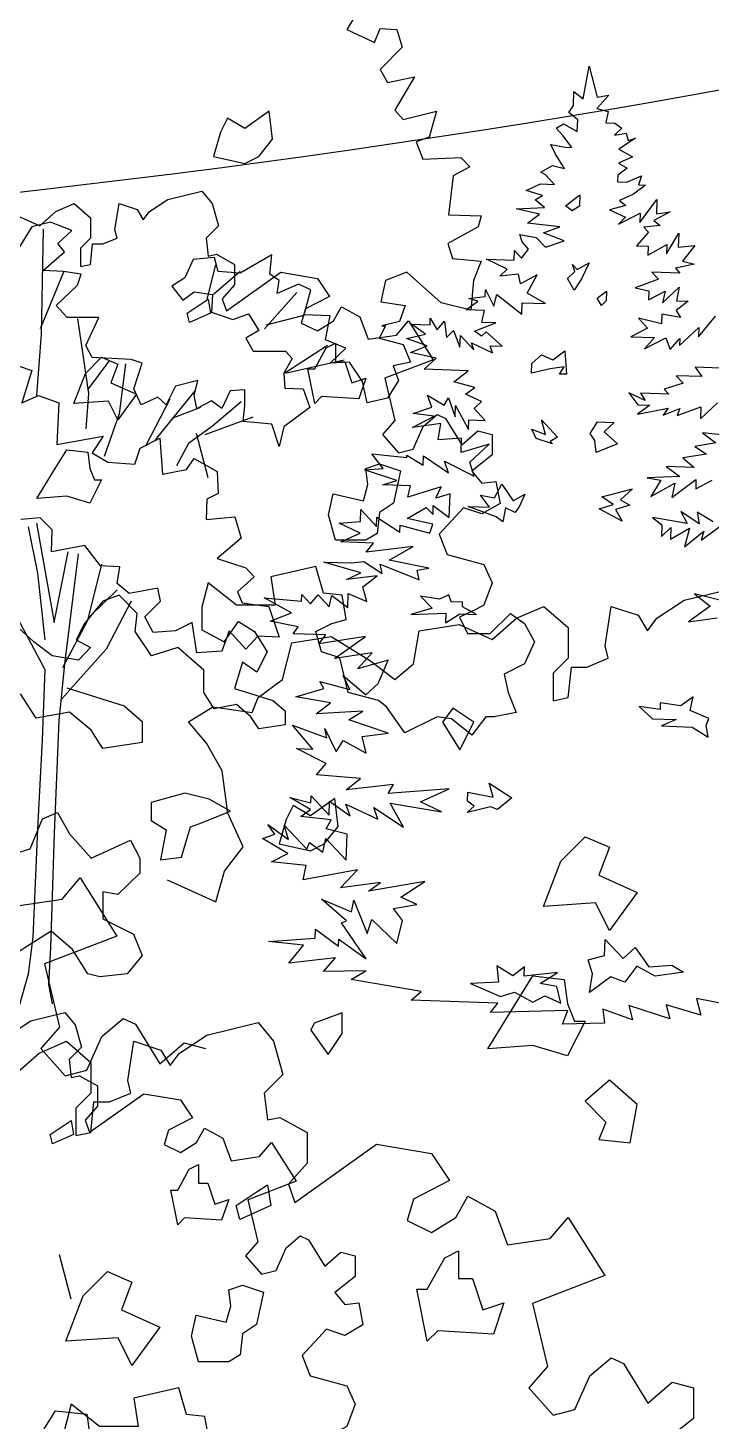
# Model space of a CAD drawing. Header units: inches. Extents: x -11 to 128, y 7 to 56.
# Drawn here: x 65.179 to 65.528, y 22.189 to 22.902 of the extents above; entities that cross this region are included whole.
import ezdxf

# ---------------------------------------------------------------- set-up
doc = ezdxf.new("R2010")
doc.units = ezdxf.units.IN
doc.header["$MEASUREMENT"] = 0
doc.layers.add('CAY', color=94, linetype='Continuous')
doc.layers.add('CAY-3', color=61, linetype='Continuous')
picture_1 = doc.add_image_def('image1.jpg', size_in_pixel=(1680, 1093))

# ---------------------------------------------------------------- blocks, each defined once
blk = doc.blocks.new('A$C76451831')
at = {"layer": 'CAY'}
for p, q in [((3764, 1772.8), (3822.4, 1787)), ((3573, 1752.2), (3604.2, 1765.7)), ((3604.2, 1765.7), (3631.9, 1741.6)), ((3673.8, 1720.9), (3680.9, 1765.7)), ((3680.9, 1765.7), (3711.5, 1755.7)), ((3732.8, 1752.2), (3764, 1772.8)), ((3545.3, 1728), (3573, 1752.2)), ((3711.5, 1755.7), (3722.2, 1738)), ((3722.2, 1738), (3732.8, 1752.2)), ((3317.1, 1724.4), (3361.9, 1731.5)), ((3361.9, 1731.5), (3406.7, 1703.8)), ((3455.6, 1700.3), (3462.1, 1738)), ((3462.1, 1738), (3507.5, 1745.1)), ((3507.5, 1745.1), (3545.3, 1728)), ((3631.9, 1741.6), (3631.9, 1706.7)), ((3306.5, 1682.6), (3317.1, 1724.4)), ((3677.3, 1706.7), (3673.8, 1720.9)), ((3406.7, 1703.8), (3434.4, 1682.6)), ((3434.4, 1682.6), (3455.6, 1700.3)), ((3631.9, 1706.7), (3614.8, 1689.6)), ((3653.2, 1696.7), (3677.3, 1706.7)), ((3278.8, 1661.9), (3306.5, 1682.6)), ((3614.8, 1689.6), (3614.8, 1658.4)), ((3631.9, 1661.9), (3635.5, 1696.7)), ((3635.5, 1696.7), (3653.2, 1696.7)), ((3199.2, 1634.2), (3226.9, 1651.3)), ((3226.9, 1651.3), (3271.7, 1644.8)), ((3271.7, 1644.8), (3278.8, 1661.9)), ((3614.8, 1658.4), (3631.9, 1661.9)), ((3219.8, 1610), (3199.2, 1634.2)), ((3237.5, 1578.7), (3219.8, 1610)), ((3244, 1530.4), (3237.5, 1578.7)), ((3261.7, 1492), (3244, 1530.4)), ((3240.4, 1464.3), (3261.7, 1492)), ((3230.4, 1429.5), (3240.4, 1464.3)), ((3055.2, 1432.3), (3075.8, 1456.5)), ((3075.8, 1456.5), (3117.7, 1390.4)), ((3175, 1454.3), (3230.4, 1429.5)), ((3006.8, 1425.2), (3055.2, 1432.3)), ((3117.7, 1390.4), (3035.1, 1358.6)), ((3035.1, 1358.6), (3052.2, 1286.6)), ((3052.2, 1286.6), (3031, 1262.4))]:
    blk.add_line(p, q, dxfattribs=at)
for points in [[(3524.3, 1634.1), (3500.5, 1649.9), (3488.6, 1634.1), (3508.4, 1602.4)], [(3369.9, 1515.3), (3365.9, 1547), (3338.2, 1527.2), (3318.4, 1539), (3310.5, 1523.2), (3302.6, 1495.5), (3338.2, 1487.6), (3354, 1495.5)], [(3623.3, 1475.7), (3651, 1503.4), (3678.7, 1491.5), (3666.8, 1459.8), (3710.3, 1440), (3678.7, 1396.5), (3662.8, 1428.1), (3603.5, 1424.2)], [(3571.8, 1313.3), (3591.6, 1345), (3627.2, 1341), (3631.2, 1313.3), (3639.1, 1293.5), (3651, 1293.5), (3631.2, 1253.9), (3591.6, 1265.8), (3540.1, 1261.8)], [(3342.6, 1291.2), (3338.7, 1283.3), (3358.5, 1255.6), (3374.3, 1279.3), (3374.3, 1303.1)], [(3702.4, 1154.9), (3710.3, 1198.4), (3678.7, 1226.2), (3651, 1202.4), (3674.7, 1178.6), (3666.8, 1158.8)], [(1109.9, 1128.8), (1106, 1160.5), (1078.3, 1140.7), (1058.5, 1152.6), (1050.5, 1136.7), (1042.6, 1109), (1078.3, 1101.1), (1094.1, 1109)], [(1443.6, 1052.7), (1459.9, 1065.3), (1459.5, 1052.2), (1451.1, 1047)], [(1445.7, 970.1), (1454.1, 978), (1451.7, 985.8), (1456.9, 980.2), (1470.4, 987.9), (1462, 969.6), (1453.4, 956.7)], [(1444.6, 860.9), (1436.9, 861.2), (1442.2, 869.2), (1426.3, 867), (1404.8, 862.3), (1405.2, 873.2), (1416.4, 883.2), (1429.3, 877.3), (1442.8, 887.7)], [(1428.7, 781.7), (1410.3, 787.8), (1405.3, 798.4), (1420.9, 792.4), (1416.1, 808.9), (1434.4, 789.2), (1426.1, 784.5)], [(1476.9, 785.4), (1471.7, 793.3), (1479.9, 806.6), (1498.9, 806), (1487.6, 795.5), (1503, 781.8), (1478.7, 771.8)], [(1364.6, 698.7), (1332.9, 710.2), (1356.9, 709.4), (1346.9, 723.3), (1362.7, 720.1), (1370.9, 735.6), (1383.8, 716.6), (1397.3, 724.3), (1391.3, 710.9), (1386.1, 703.4), (1375.4, 708.7), (1372.1, 693)], [(1485.1, 721.2), (1519.8, 730.4), (1506.2, 717.8), (1516.9, 712), (1500.4, 707.1), (1508.1, 693.7), (1481.9, 707.7), (1497.9, 712.6)], [(1313.2, 601.7), (1310.8, 609.9), (1300.2, 604.8), (1278.6, 608.3), (1291.7, 594.7), (1267.4, 587.4), (1307.3, 588.7), (1306.9, 577.9), (1323.2, 588.2), (1342.2, 587.5), (1326.2, 596.2), (1326.3, 601.2)], [(1603.8, 461), (1606.8, 469), (1585.8, 477.9), (1589, 493.7), (1575.1, 483.3), (1551.6, 486.8), (1551.4, 479.1), (1527.5, 482.7), (1542.8, 468.5), (1569.5, 467.6), (1553, 460.5), (1587.8, 459.2), (1606, 447.7)], [(1037.6, 376.9), (1009.9, 384), (971.5, 373.4), (971.5, 352.7), (988.6, 342.1), (982.2, 307.9), (1006.3, 310.8), (1016.4, 345.6), (1027, 349.2), (1061.8, 363.3)], [(1332, 374.8), (1332.4, 385.2), (1361.2, 379.2), (1356.8, 395.2), (1382.5, 378.5), (1366.1, 365.4), (1358.1, 368.4), (1331.6, 361.7), (1339.5, 369.1)], [(1474.2, 178.1), (1469.4, 194.1), (1488.1, 198.9), (1488.8, 217.4), (1509.3, 195.4), (1522.9, 208.1), (1538.4, 186.2), (1564.8, 188), (1578.1, 179.9), (1545.8, 175.6), (1524.8, 186.7), (1511.1, 168.6), (1495.4, 174.6), (1470.8, 156.9)], [(1438.2, 144.9), (1433.9, 163.6), (1414.9, 167), (1434.4, 179.5), (1396.7, 175.3), (1397, 186.2), (1383.5, 175.8), (1365.4, 187.3), (1367.4, 168.6), (1335.2, 167), (1369.6, 152.2), (1385.6, 157.1), (1406.5, 146), (1419.9, 153.2)]]:
    blk.add_lwpolyline(points, close=True, dxfattribs=at)
for points in [[(1202.9, 1267.1), (1194.4, 1253.4), (1226.1, 1238.6), (1232.4, 1254.5), (1251.4, 1253.4), (1257.7, 1233.4), (1232.4, 1208), (1240.8, 1193.3), (1271.4, 1199.6), (1249.3, 1161.6), (1258.8, 1151.1), (1296.7, 1160.6), (1288.3, 1131.1), (1273.5, 1125.8), (1280.9, 1105.7), (1324.2, 1107.9), (1334.7, 1097.3), (1315.7, 1086.8), (1310.4, 1042.5), (1347.4, 1041.4), (1344.2, 1028.7), (1309.4, 1009.8), (1314.7, 992.9), (1347.4, 989.7), (1338.9, 967.6), (1335.8, 933.8), (1302, 942.3), (1263, 977.1), (1238.7, 967.6), (1233.4, 943.3), (1260.9, 939.1), (1254.5, 921.2), (1234.5, 915.9), (1238.7, 915.9), (1231.3, 902.2), (1258.8, 894.8), (1267.2, 874.8), (1247.2, 870.5), (1253.5, 853.7)], [(1620.7, 867.9), (1591.3, 868.9), (1599.1, 858.2), (1569.6, 859.3), (1577.5, 850.8), (1556, 843.9), (1561.2, 838.3), (1529.1, 839.4), (1534.2, 831), (1515.9, 839.8), (1525.9, 826.3), (1539.5, 825.9), (1525.5, 815.5), (1560.6, 822.4), (1554.9, 814.4), (1573.8, 821.9), (1570.8, 813.9), (1597.8, 823.8), (1597.4, 810.2), (1616.6, 828.2)], [(1639.3, 790.2), (1599.5, 794.3), (1615, 782.9), (1590.8, 778.7), (1604.1, 770.1), (1577.2, 765.6), (1590, 754.7), (1558.3, 755.8), (1573.8, 744.4), (1536.6, 743), (1552.3, 740.2), (1540.8, 721.6), (1568.1, 736.9), (1564.8, 720.7), (1592.2, 741.1), (1591.9, 730.6), (1610.8, 740.4)], [(1611.9, 692.8), (1593.7, 703.8), (1595.9, 690.6), (1575.1, 704.5), (1582.3, 691.1), (1542.7, 697.9), (1553.3, 689.4), (1552.8, 676.3), (1563.6, 686.3), (1563.1, 673.2), (1584.9, 685.6), (1579.1, 664.5), (1601.1, 682.3), (1598, 672), (1622.6, 689.7)], [(1640.7, 598.4), (1590.4, 611), (1608.5, 596.8), (1583.9, 579.1), (1616.2, 583.4)], [(1643.3, 140), (1592.9, 149.9), (1597.7, 131.1), (1558.2, 142.9), (1562.6, 126.9), (1515.6, 142.2), (1520, 125.7), (1486, 137.8), (1488.1, 121.8), (1440.1, 120.8), (1446.1, 136.4), (1358.1, 134.1), (1366.6, 144.6), (1267.9, 148.1), (1279.1, 158.1), (1199.4, 171.8), (1216.1, 181.6), (1168, 180.6), (1181.7, 196.4), (1128.5, 190.1), (1145, 210.9), (1105.3, 215), (1158.5, 218.6), (1158.8, 229), (1184.9, 209.5), (1185.2, 217.6), (1216.5, 195.2), (1188.5, 236.1), (1194, 238.6), (1165.5, 263.2), (1199.8, 248.8), (1202.6, 261.9), (1217.6, 224.2), (1223.1, 239.9), (1251.6, 212.6), (1257.9, 238.7), (1247.6, 252.6), (1274.4, 257.1), (1256.2, 265.5), (1283.5, 283.1), (1219.2, 272.2), (1232.7, 282.1), (1187.2, 276), (1206.5, 296.7), (1144.9, 285.2), (1148.2, 301.4), (1108.5, 305.5), (1127.4, 315.3), (1098.5, 332.2), (1112.3, 337.1), (1104.5, 348.3), (1127.9, 331.1), (1123.1, 347.6), (1148.9, 320), (1151.8, 327.6), (1167.3, 316.6), (1170.6, 332.4), (1193.7, 307.5), (1194.8, 337), (1171, 343.2), (1176.8, 353.5), (1142, 357.4), (1153.2, 365.2), (1129.6, 379.1), (1153.4, 372.9), (1153.7, 381), (1174.2, 359), (1174.8, 374.8), (1198.2, 358.2), (1193.2, 371.5), (1229.8, 354.3), (1225.3, 367.6), (1258.9, 345.2), (1244, 372.4), (1302.2, 362.7), (1278.5, 373.9), (1311.2, 388.7), (1241.7, 383.4), (1247.5, 393.6), (1193.8, 387.8), (1210.1, 400.4), (1160, 404.8), (1170.8, 417.6), (1137, 434.6), (1155.6, 434), (1132.5, 461.5), (1171.9, 447), (1169.5, 457.5), (1182.2, 430.8), (1190.3, 443.7), (1216.6, 429.6), (1211.8, 448.3), (1241.4, 452.3), (1196.6, 467.5), (1212.8, 477.3), (1159.7, 474.2), (1176, 486.8), (1136.3, 493.6), (1168.4, 502.9), (1163.7, 511.2), (1197.8, 501.9), (1190.2, 518), (1216.2, 495.8), (1230.2, 508.9), (1241.6, 535.3), (1206.8, 525.6), (1223.3, 543.6), (1180.5, 537.4), (1215.8, 562.4), (1162.5, 553.9), (1170.5, 564), (1133.4, 565.3), (1139.1, 573.3), (1107.2, 579.8), (1131.5, 589.4), (1100.4, 606.4), (1142.9, 602.6), (1143.1, 610.3), (1153.2, 599.5), (1161.7, 609.7), (1174.4, 596.1), (1177.5, 609.1), (1195.6, 595.3), (1196.2, 611.2), (1217.2, 602.3), (1212.8, 618.8), (1229.1, 631.3), (1194, 627.1), (1210.6, 634.7), (1168.4, 647.1), (1200.1, 646), (1213.8, 647.7), (1234.6, 633.9), (1232.3, 644.8), (1276.9, 627), (1274.6, 637.9), (1287.8, 640.2), (1242.8, 649.4), (1270.1, 664.8), (1216.4, 658.5), (1224.9, 668.7), (1187.8, 670), (1209.5, 680.1), (1185.8, 691.3), (1209.9, 693.2), (1210.4, 706.8), (1228.3, 687.6), (1228.7, 698), (1254.8, 681.2), (1255.1, 688.9), (1289.2, 680), (1292.3, 690.3), (1263.1, 696.8), (1284.8, 709.2), (1292.7, 701.2), (1293, 711.6), (1311.1, 697.8), (1312.1, 724.6), (1296, 719.7), (1301.9, 732.6), (1263.9, 720.8), (1267.1, 733.8), (1235.4, 734.9), (1251.4, 739.8), (1214.7, 752), (1236, 753.5), (1223, 770.3), (1262.8, 766.2), (1262.9, 768.9), (1281.5, 757.4), (1281.9, 768.2), (1310.2, 748.6), (1305.7, 761.9), (1339.5, 744.9), (1334.6, 760.9), (1356.7, 781.5), (1324.6, 771.7), (1325.2, 788), (1298.4, 786.2), (1301.7, 804.7), (1269.4, 800.4), (1293.9, 813.1), (1270, 816.2), (1291.5, 823.6), (1286.5, 837), (1305.2, 825.9), (1310.4, 833.9), (1317.9, 812.3), (1318.3, 825.4), (1333.2, 798.2), (1333.6, 809), (1352.2, 808.4), (1339.5, 822), (1347.9, 829.8), (1329.6, 838.2), (1340.3, 846), (1316.5, 852.2), (1332.8, 864.8), (1282.6, 866.6), (1296.2, 879.2), (1266.9, 885.7), (1286.2, 893.2), (1262.5, 901.7), (1284, 906.4), (1268.1, 917.8), (1289.3, 917.1), (1289.6, 924.8), (1297.3, 911.4), (1305.8, 921.5), (1307.9, 902.9), (1315.9, 910.7), (1323.4, 891.9), (1323.8, 905), (1339.1, 888.6), (1336.7, 896.9), (1360.3, 885.2), (1357.8, 893.4), (1371.4, 892.9), (1353.4, 909.4), (1347.8, 904.2), (1339.8, 909.9), (1364.2, 919.5), (1348.4, 920), (1351.5, 933.5), (1330.3, 934.3), (1343.8, 944.2), (1333.4, 947.3), (1352.1, 949.4), (1352.4, 957.5), (1362.1, 938.6), (1365.3, 951.6), (1394, 929.3), (1394.4, 942.4), (1420.7, 941.5), (1399.8, 953.1), (1411.4, 974), (1392.5, 963.8), (1390.1, 974.8), (1368.8, 972.8), (1377.2, 980.7), (1353.6, 991.9), (1385.3, 990.8), (1385.6, 1001.7), (1393.5, 993.3), (1401.6, 1003.4), (1394.2, 1011.8), (1391.7, 1020.1), (1410.2, 1016.7), (1420.7, 1005.5), (1442.2, 1012.9), (1418.5, 1021.8), (1437.3, 1028.9), (1400.3, 1032.9), (1413.8, 1043.3), (1387.3, 1049.2), (1419.5, 1050.8), (1409, 1059.4), (1417.3, 1064.5), (1398.9, 1070.1), (1415, 1077.7), (1430.9, 1077.2), (1420.8, 1088), (1415.5, 1090.9), (1428.9, 1098.6), (1442.4, 1095.4), (1432.1, 1111.6), (1427, 1122.6), (1443.2, 1119.4), (1450.9, 1119.1), (1441, 1132.6), (1433.1, 1141), (1441.4, 1146.2), (1457, 1137.5), (1457.5, 1150.6), (1447.3, 1159.1), (1452.6, 1167.1), (1453.1, 1182.9), (1463.7, 1174.4), (1470.5, 1211.8), (1479.7, 1176.6), (1492.9, 1178.8), (1479.2, 1163.4), (1492.2, 1160.3), (1489.5, 1147.2), (1499.9, 1146.8), (1507.9, 1141.1), (1499.4, 1133.3), (1512.7, 1135.5), (1515.1, 1127.3), (1523.3, 1129.7), (1504.3, 1117.2), (1519.9, 1108.5), (1503.8, 1101.4), (1514, 1095.6), (1503.3, 1087.8), (1503, 1080.1), (1513.4, 1079.7), (1530, 1086.9), (1526.9, 1076.5), (1534.6, 1076.3), (1521.1, 1065.9), (1505, 1058.7), (1512.5, 1053), (1493.8, 1048.2), (1512, 1039.9), (1504.1, 1032), (1528.5, 1044.3), (1528.1, 1033.9), (1547.6, 1060), (1547.1, 1043.7), (1563, 1045.8), (1544.1, 1036.1), (1551.6, 1030.3), (1532.9, 1028.3), (1538.2, 1022.7), (1524.5, 1007.3), (1537.6, 1006.8), (1537.3, 996.4), (1559, 1008.8), (1558.6, 997.9), (1572.6, 1021.5), (1572, 1005.6), (1591.1, 1007.7), (1576.9, 989.6), (1590.4, 986.4), (1568.9, 981.7), (1573.7, 976.1), (1542, 977.2), (1549.5, 969.2), (1522.8, 959.3), (1538.6, 956), (1538.2, 945.6), (1557.1, 955.4), (1554, 942.3), (1573.2, 960.2), (1569.9, 944.5), (1583.5, 944), (1569.5, 933.6), (1574.7, 925.7), (1553.5, 929.2), (1553.1, 918.3), (1526.6, 924.7), (1537.1, 913.4), (1518.2, 903.7), (1544.9, 902.7), (1533.5, 890), (1558, 902.3), (1563, 889), (1573.8, 901.7), (1573.5, 893.6), (1595.6, 914.1), (1595.2, 903.7), (1614.6, 927.1)], [(1253.5, 853.7), (1240.8, 833.6), (1217.6, 828.4), (1212.4, 852.6), (1197.6, 874.8), (1175.4, 873.7), (1193.4, 890.6), (1170.2, 900.1), (1175.4, 927.5), (1145.9, 928.6), (1153.3, 957), (1139.6, 963.4), (1115.3, 952.8), (1117.4, 967.6), (1106.9, 975), (1109, 997.1), (1073.1, 976), (1047.8, 978.1), (1043.6, 993.9), (1019.3, 991.8), (1009.9, 970.7), (995.1, 961.2), (1007.7, 945.4), (1020.4, 954.9), (1041.5, 951.8), (1040.4, 931.7), (1064.7, 923.3), (1082.6, 929.6), (1094.2, 910.6), (1079.5, 902.2), (1087.9, 887.4), (1124.8, 887.4), (1132.2, 879), (1122.7, 862.1), (1123.8, 845.2), (1144.9, 844.2), (1152.2, 823.1), (1122.7, 800.9), (1117.4, 778.8), (1109, 804.1), (1076.3, 807.3), (1078.4, 825.2), (1078.4, 843.1), (1061.5, 842.1), (1052, 822), (1040.4, 830.5), (1023.6, 822), (1020.4, 836.8), (1024.6, 853.7), (999.3, 847.3), (988.8, 826.2), (979.3, 834.7), (960.3, 826.2), (951.8, 844.2), (961.3, 873.7), (948.7, 877.9), (904.4, 880), (897, 893.7), (911.8, 925.4), (875.9, 925.4), (863.3, 939.1), (887.5, 962.3), (891.7, 975), (871.7, 978.1), (848.5, 979.2), (872.7, 1000.3), (865.4, 1009.8), (881.2, 1024.5), (856.9, 1034), (835.8, 1028.7), (815.8, 997.1)], [(848.5, 1026.6), (846.4, 906.4), (841.1, 836.8)], [(1044.7, 985.5), (1035.2, 946.5)], [(871.7, 977.1), (845.3, 912.7)], [(1073.1, 978.1), (1042.6, 951.8)], [(1137.5, 953.9), (1100.6, 912.7)], [(1484.5, 939.3), (1479.8, 947.6), (1490.5, 955.4), (1490.1, 944.5), (1484.5, 939.3)], [(887.5, 924.3), (900.2, 838.9), (897, 798.8)], [(1148, 928.6), (1102.7, 917)], [(1172.3, 893.7), (1123.8, 862.1)], [(923.4, 875.8), (899.1, 843.1)], [(1191.3, 876.9), (1125.9, 862.1)], [(820, 870.5), (835.8, 865.3), (824.2, 828.4), (843.2, 836.8), (866.4, 828.4), (864.3, 780.9), (917, 790.4), (904.4, 771.4), (922.3, 760.9), (952.9, 758.7), (959.2, 776.7), (981.4, 788.3), (984.5, 747.1), (1012, 752.4), (1020.4, 765.1), (1046.8, 750.3), (1047.8, 725), (1035.2, 718.7), (1034.1, 695.5), (1066.8, 698.6), (1074.2, 674.4), (1046.8, 651.2), (1079.5, 640.6), (1089, 630.1), (1070, 613.2), (1075.2, 600.5), (1105.8, 596.3), (1117.4, 561.5), (1093.2, 562.6), (1079.5, 547.8), (1060.5, 568.9), (1052, 545.7), (1023.6, 543.6), (1018.3, 578.4), (999.3, 568.9), (974, 566.8), (964.5, 584.7), (982.4, 602.7), (979.3, 617.4), (946.6, 611.1), (932.9, 622.7), (936, 641.7), (913.9, 642.7), (895.9, 665.9), (858, 658.6), (859, 683.9), (845.3, 697.6), (823.2, 695.5)], [(942.4, 872.7), (935, 815.7), (918.1, 767.2)], [(1021.5, 842.1), (976.1, 786.2)], [(993, 832.6), (965.6, 779.8)], [(1074.2, 829.4), (1041.5, 802), (1014.1, 782), (1000.4, 756.6)], [(1027.8, 823.1), (995.1, 810.4)], [(1033.1, 792.5), (1087.9, 812.5)], [(831.6, 687), (842.2, 634.3), (850.6, 558.4)], [(841.1, 691.2), (861.1, 578.4), (877, 658.6)], [(774.7, 655.4), (791.5, 634.3), (850.6, 524.6), (847.4, 444.5), (842.2, 343.2), (836.9, 219.8), (831.6, 177.6), (821.1, 141.8)], [(888.6, 656.4), (872.7, 530.9), (866.4, 466.6), (861.1, 337.9), (856.9, 208.2), (854.8, 166), (859, 143.9)], [(914.9, 644.8), (899.1, 580.5), (870.6, 526.7)], [(932.9, 615.3), (902.3, 585.8)], [(948.7, 602.7), (920.2, 547.8), (869.6, 490.9)]]:
    blk.add_lwpolyline(points, dxfattribs=at)
at = {"layer": 'CAY-3'}
for p, q in [((3100.6, 1276), (3124.7, 1296.6)), ((3124.7, 1296.6), (3138.9, 1290.1)), ((3138.9, 1290.1), (3166.6, 1244.7)), ((3220.2, 1277.6), (3278.5, 1291.8)), ((3278.5, 1291.8), (3296.2, 1270.6)), ((3029.1, 1257), (3060.4, 1270.6)), ((3060.4, 1270.6), (3088.1, 1246.4)), ((3083.5, 1237.6), (3100.6, 1276)), ((3130, 1225.7), (3137, 1270.6)), ((3137, 1270.6), (3167.7, 1260.5)), ((3188.9, 1257), (3220.2, 1277.6)), ((3296.2, 1270.6), (3306.9, 1232.8)), ((3001.4, 1232.8), (3029.1, 1257)), ((3031, 1262.4), (3058.7, 1231.2)), ((3166.6, 1244.7), (3194.3, 1268.9)), ((3167.7, 1260.5), (3178.3, 1242.8)), ((3178.3, 1242.8), (3188.9, 1257)), ((3194.3, 1268.9), (3218.5, 1262.4)), ((3058.7, 1231.2), (3083.5, 1237.6)), ((3088.1, 1246.4), (3088.1, 1211.6)), ((3133.5, 1211.6), (3130, 1225.7)), ((3306.9, 1232.8), (3285.6, 1211.6)), ((3088.1, 1211.6), (3071, 1194.5)), ((3109.3, 1201.6), (3133.5, 1211.6)), ((3285.6, 1211.6), (3289.2, 1180.9)), ((3071, 1194.5), (3071, 1163.2)), ((3088.1, 1166.8), (3091.6, 1201.6)), ((3091.6, 1201.6), (3109.3, 1201.6)), ((3289.2, 1180.9), (3303.3, 1183.9)), ((3303.3, 1183.9), (3334.6, 1166.8)), ((3071, 1163.2), (3088.1, 1166.8)), ((3334.6, 1166.8), (3334.6, 1131.9)), ((3320.4, 1087.1), (3413.6, 1153.2)), ((3413.6, 1153.2), (3476.1, 1142.6)), ((3476.1, 1142.6), (3496.7, 1111.9)), ((3334.6, 1131.9), (3313.3, 1107.8)), ((3496.7, 1111.9), (3455.4, 1090.7)), ((3313.3, 1107.8), (3320.4, 1087.1)), ((3455.4, 1090.7), (3448.4, 1066.5)), ((3503.8, 1070), (3517.3, 1094.2)), ((3517.3, 1094.2), (3548.6, 1077.1)), ((3448.4, 1066.5), (3476.1, 1052.9)), ((3476.1, 1052.9), (3503.8, 1070)), ((3548.6, 1077.1), (3562.7, 1038.8)), ((3611.1, 1045.8), (3631.7, 1070)), ((3631.7, 1070), (3673.6, 1003.9)), ((3562.7, 1038.8), (3611.1, 1045.8)), ((3673.6, 1003.9), (3591, 972.1)), ((3591, 972.1), (3608.1, 900.1)), ((6577.4, 899), (6564.2, 949.2)), ((3656.5, 889.5), (3680.7, 910.2)), ((3680.7, 910.2), (3694.8, 903.7)), ((3608.1, 900.1), (3586.9, 875.9)), ((3639.4, 851.2), (3656.5, 889.5)), ((3694.8, 903.7), (3722.5, 858.3)), ((3586.9, 875.9), (3614.6, 844.7)), ((3722.5, 858.3), (3750.2, 882.4)), ((3750.2, 882.4), (3774.4, 875.9)), ((3774.4, 875.9), (3774.4, 841.1)), ((3614.6, 844.7), (3639.4, 851.2)), ((3774.4, 841.1), (3739.6, 813.4)), ((6381.5, 625), (6363.8, 652.7)), ((6416.3, 659.8), (6481.8, 639.1)), ((6481.8, 639.1), (6502.4, 621.4)), ((6419.3, 632.1), (6381.5, 625)), ((6444, 611.4), (6419.3, 632.1)), ((6502.4, 621.4), (6502.4, 597.3)), ((6457.6, 590.8), (6444, 611.4)), ((6502.4, 597.3), (6457.6, 590.8)), ((6374.5, 476.3), (6388.6, 510.6)), ((6388.6, 510.6), (6405.7, 517.6)), ((6405.7, 517.6), (6419.3, 493.4)), ((6419.3, 493.4), (6444, 465.7)), ((6339.7, 465.7), (6374.5, 476.3)), ((6444, 465.7), (6488.8, 486.4)), ((6488.8, 486.4), (6499.5, 465.7)), ((6499.5, 465.7), (6499.5, 448.6)), ((6499.5, 448.6), (6474.7, 424.4)), ((6457.6, 427.4), (6457.6, 396.7)), ((6474.7, 424.4), (6457.6, 427.4)), ((6457.6, 396.7), (6492.4, 379)), ((6398.6, 382.6), (6360.3, 358.4)), ((6422.8, 361.9), (6398.6, 382.6)), ((6492.4, 379), (6502.4, 354.8)), ((6440.5, 334.2), (6422.8, 361.9)), ((6502.4, 354.8), (6485.3, 334.2)), ((6454.1, 330.6), (6440.5, 334.2)), ((6485.3, 334.2), (6454.1, 330.6))]:
    blk.add_line(p, q, dxfattribs=at)
blk.add_lwpolyline([(6360.4, 1197.4), (6385.5, 1186), (6404, 1202.1), (6424.8, 1211.2), (6443.3, 1195.1), (6443.3, 1171.9), (6431.9, 1160.5), (6431.9, 1139.6), (6443.3, 1142), (6445.7, 1165.2), (6457.5, 1165.2), (6473.6, 1171.9), (6471.2, 1181.3), (6475.9, 1211.2), (6496.4, 1204.5), (6503.5, 1192.7), (6510.5, 1202.1), (6531.4, 1215.9), (6570.3, 1225.3), (6582.1, 1211.2), (6589.1, 1186), (6575, 1171.9), (6577.4, 1151.4), (6586.8, 1153.4), (6607.6, 1142), (6607.6, 1118.8), (6593.5, 1102.7), (6598.2, 1088.9), (6660.3, 1132.9), (6702, 1125.9), (6715.7, 1105.4), (6688.2, 1091.2), (6683.5, 1075.1), (6702, 1066.1), (6720.4, 1077.5), (6729.5, 1093.6), (6750.3, 1082.2), (6759.7, 1056.6), (6792, 1061.4), (6805.7, 1077.5), (6833.6, 1033.4), (6778.6, 1012.2), (6790, 964.2), (6775.9, 948.1), (6794.3, 927.3), (6810.8, 931.6), (6822.2, 957.2), (6838.4, 970.9), (6847.8, 966.6), (6866.3, 936.3), (6884.7, 952.4), (6900.9, 948.1), (6900.9, 924.9), (6877.7, 906.4), (6889.1, 892.7), (6905.2, 894.6), (6909.9, 869.5), (6889.1, 857.7), (6868.2, 864.7), (6840.7, 834.9), (6849.8, 811.7), (6891.4, 800.2), (6900.9, 779.4), (6891.4, 753.8), (6882.4, 749.1), (6863.9, 740.1), (6872.9, 721.6), (6898.5, 721.6), (6921.7, 744.4), (6937.8, 733), (6949.2, 712.2), (6937.8, 687), (6914.6, 675.2), (6919.3, 654.4), (6928.4, 631.5), (6903.2, 626.8), (6893.8, 626.8), (6877.7, 606), (6854.5, 624.5), (6838.4, 626.8), (6801.4, 608.3), (6780.6, 638.2), (6771.5, 645.3), (6736.9, 654.4), (6727.5, 693.7), (6706.7, 700.8), (6700, 724), (6718.5, 733), (6734.6, 737.7), (6729.9, 765.3), (6709, 767.6), (6700, 797.9), (6648.9, 786.1), (6653.6, 753.8), (6609.6, 753.8), (6577.4, 779.4), (6570.3, 751.5), (6570.3, 725.9), (6595.8, 712.2), (6611.9, 735.4), (6630.4, 724), (6644.6, 700.8), (6632.8, 677.6), (6616.7, 689), (6607.6, 659.1), (6651.2, 645.3), (6665, 633.5), (6665, 617.4), (6635.1, 613.1), (6626.1, 626.8), (6609.6, 640.6), (6584.4, 635.9), (6572.6, 654.4), (6572.6, 679.9), (6542.8, 705.5), (6512.9, 696), (6494.4, 724), (6496.4, 744.4), (6475.9, 765.3), (6457.5, 758.6), (6436.6, 733), (6427.2, 714.5), (6443.3, 705.5), (6429.6, 691.3), (6399.7, 696), (6378.8, 712.2), (6353.3, 735.4)], dxfattribs=at)
for points in [[(3277.4, 1099.3), (3289.2, 1107.2), (3293.2, 1083.5), (3257.6, 1067.6), (3253.6, 1083.5)], [(6569.5, 1097), (6577.4, 1102.3), (6580, 1086.5), (6556.3, 1075.9), (6553.6, 1086.5)], [(6712, 1046.9), (6722.6, 1052.1), (6722.6, 1031), (6733.1, 1031), (6741, 1007.2), (6756.9, 1012.5), (6748.9, 988.8), (6706.7, 991.4), (6698.8, 983.5), (6690.9, 1023.1), (6698.8, 1023.1)], [(3491.1, 1024.1), (3507, 1032), (3507, 1000.3), (3522.8, 1000.3), (3534.7, 964.7), (3558.4, 972.6), (3546.6, 936.9), (3483.2, 940.9), (3471.3, 929), (3459.5, 988.4), (3471.3, 988.4)], [(6437.5, 1017.8), (6456, 1036.3), (6474.5, 1028.4), (6466.5, 1007.2), (6495.6, 994), (6474.5, 965), (6463.9, 986.1), (6424.3, 983.5)], [(3079.4, 980.5), (3107.1, 1008.2), (3134.8, 996.3), (3123, 964.7), (3166.5, 944.9), (3134.8, 901.3), (3119, 933), (3059.6, 929)], [(6403.2, 909.6), (6416.4, 930.7), (6440.2, 928), (6442.8, 909.6), (6448.1, 896.4), (6456, 896.4), (6442.8, 870), (6416.4, 877.9), (6382.1, 875.2)], [(6714.6, 856.8), (6719.9, 880.5), (6754.2, 872.6), (6759.5, 891.1), (6756.9, 909.6), (6772.7, 914.8), (6796.5, 906.9), (6788.5, 870), (6772.7, 859.4), (6770.1, 835.6), (6756.9, 827.7), (6722.6, 827.7)], [(3027.9, 818.1), (3047.7, 849.8), (3083.4, 845.8), (3087.3, 818.1), (3095.2, 798.3), (3107.1, 798.3), (3087.3, 758.7), (3047.7, 770.6), (2996.3, 766.6)]]:
    blk.add_lwpolyline(points, close=True, dxfattribs=at)

msp = doc.modelspace()

# ---------------------------------------------------------------- linework, layer by layer
msp.add_arc((64.58243, 28.13721), 5.35211, 234.2909, 297.59272)

# ---------------------------------------------------------------- block references
at = {"layer": 'CAY', "xscale": 0.0004489089019145984, "yscale": 0.0004489089019145984, "zscale": 0.0004489089019145984}
for p in [(64.80582, 22.33817), (62.31846, 22.26819), (62.24839, 21.84829), (63.82489, 21.8133)]:
    msp.add_blockref('A$C76451831', p, dxfattribs=at)

# ---------------------------------------------------------------- pictures from other files: only their frames are drawn
image = msp.add_image(picture_1, insert=(12.49661, 7.37723), size_in_units=(74.4025, 48.40591))
image.dxf.flags = 6

doc.saveas('drawing.dxf')
